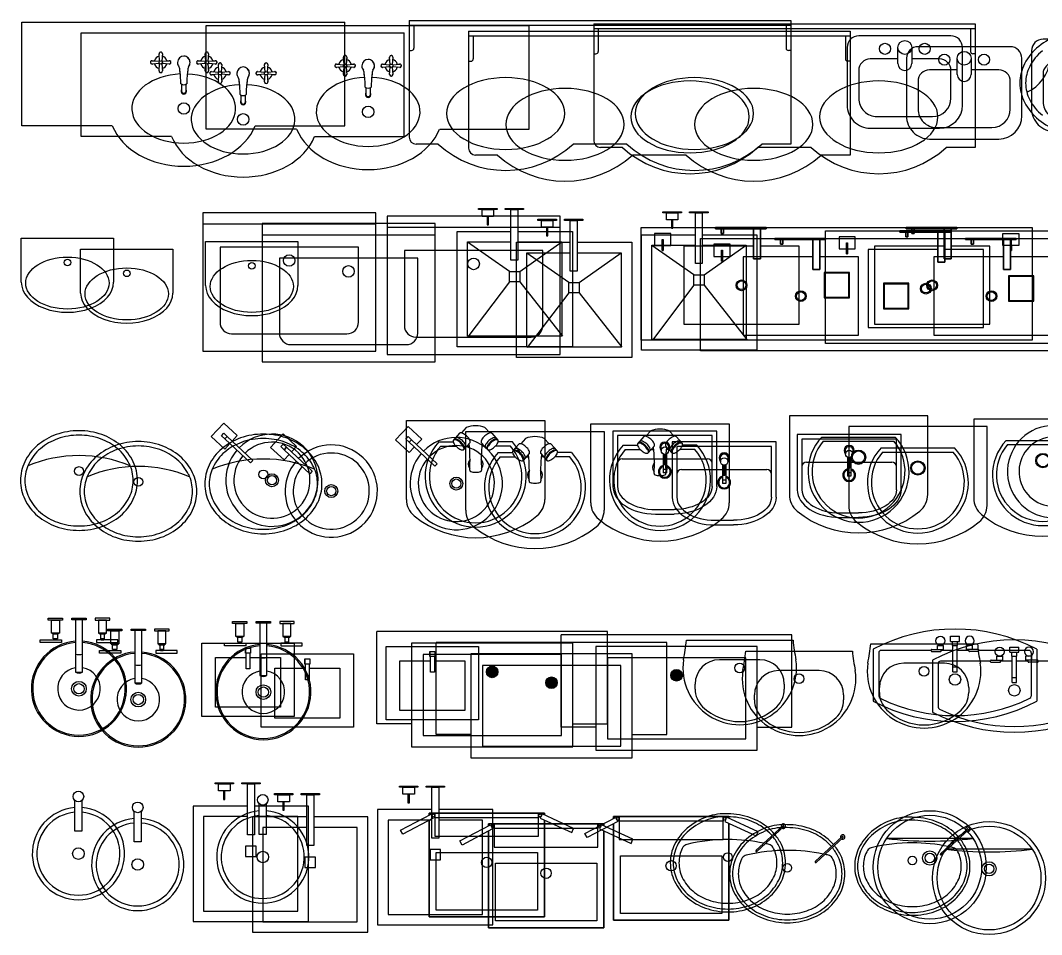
# Model space of a CAD drawing. Header units: inches. Extents: x -610279 to 716273, y -3458896 to 18603.
# Drawn here: x -4275 to 153, y 14641 to 18603 of the extents above; entities that cross this region are included whole.
import ezdxf

# ---------------------------------------------------------------- set-up
doc = ezdxf.new("R2010")
doc.units = ezdxf.units.IN
doc.layers.add('6.Furniture', color=2, linetype='Continuous')
doc.layers.add('freecads.com', color=7, linetype='Continuous')
doc.styles.add('PL-01$0$Standard', font='ARIALN.TTF')

# ---------------------------------------------------------------- blocks, each defined once
blk = doc.blocks.new('bathroom blocks')
h = blk.add_hatch(color=256)
h.dxf.hatch_style = 1
h.paths.add_polyline_path([(-2077.7, 15200.9, -1), (-2127.7, 15200.9, -1)])
for p, q in [((-2452.7, 14975.9), (-2602.7, 14975.9)), ((-1752.7, 14975.9), (-1602.7, 14975.9))]:
    blk.add_line(p, q)
for points in [[(-2602.7, 14975.9), (-2602.7, 15375.9)], [(-1602.7, 14975.9), (-1602.7, 15375.9)]]:
    blk.add_lwpolyline(points)
for points in [[(-1752.7, 15325.9), (-2452.7, 15325.9), (-2452.7, 14875.9), (-1752.7, 14875.9)], [(-1802.7, 15275.9), (-2402.7, 15275.9), (-2402.7, 14925.9), (-1802.7, 14925.9)]]:
    blk.add_lwpolyline(points, close=True)
blk.add_circle((-2102.7, 15200.9), 25)
at = {"layer": 'freecads.com', "lineweight": -3}
for p, q in [((-2462.1, 18024.9), (-2462.1, 17894.9)), ((-2462.1, 18024.9), (-808.3, 18024.9)), ((-808.3, 18024.9), (-808.3, 17894.9)), ((-2462.1, 18004.9), (-808.3, 18004.9)), ((-2442.1, 18004.9), (-2442.1, 17904.9)), ((-828.3, 18004.9), (-828.3, 17904.9)), ((-2462.1, 17894.9), (-2452.1, 17894.9)), ((-2462.1, 17894.9), (-2462.1, 17518.4)), ((-808.3, 17894.9), (-818.3, 17894.9)), ((-808.3, 17894.9), (-808.3, 17488.4)), ((-2336.7, 17488.4), (-2432.1, 17488.4)), ((-1518.5, 17488.4), (-1751.9, 17488.4)), ((-808.3, 17488.4), (-933.8, 17488.4))]:
    blk.add_line(p, q, dxfattribs=at)
at = {"layer": 'freecads.com'}
for p, q in [((-4141.5, 17568), (-4141.5, 18018)), ((-4141.5, 18018), (-2741.5, 18018)), ((-2741.5, 17818), (-2741.5, 18018)), ((-113.7, 17957.8), (-513.7, 17957.8)), ((-563.7, 17907.8), (-563.7, 17657.8)), ((-343.7, 17837.8), (-343.7, 17907.8)), ((-283.7, 17907.8), (-283.7, 17837.8)), ((-63.7, 17657.8), (-63.7, 17907.8)), ((-3577.1, 17850.2), (-3566.4, 17849.3)), ((-3577.1, 17850.2), (-3545.4, 17847.6)), ((-3544.6, 17848.5), (-3547.1, 17880.2)), ((-3546.3, 17869.4), (-3547, 17879)), ((-3532.6, 17880.2), (-3535.2, 17848.5)), ((-3534.4, 17847.6), (-3502.6, 17850.2)), ((-3532.6, 17880.2), (-3533.5, 17869.4)), ((-3513.4, 17849.3), (-3503.8, 17850.1)), ((-3467.1, 17843), (-3467.1, 17843)), ((-3439.9, 17870.2), (-3439.9, 17870.2)), ((-3377.1, 17850.2), (-3366.4, 17849.3)), ((-3377.1, 17850.2), (-3345.4, 17847.6)), ((-3344.6, 17848.5), (-3347.1, 17880.2)), ((-3346.3, 17869.4), (-3347, 17879)), ((-3332.6, 17880.2), (-3335.2, 17848.5)), ((-3334.4, 17847.6), (-3302.6, 17850.2)), ((-3332.6, 17880.2), (-3333.5, 17869.4)), ((-3313.4, 17849.3), (-3303.8, 17850.1)), ((-343.7, 17857.8), (-463.7, 17857.8)), ((-163.7, 17857.8), (-283.7, 17857.8)), ((-3545.4, 17838.3), (-3577.1, 17835.7)), ((-3566.4, 17836.6), (-3576, 17835.8)), ((-3547.1, 17805.7), (-3544.6, 17837.4)), ((-3547.1, 17805.7), (-3546.3, 17816.5)), ((-3535.2, 17837.4), (-3532.6, 17805.7)), ((-3502.6, 17835.7), (-3534.4, 17838.3)), ((-3533.5, 17816.5), (-3532.7, 17806.9)), ((-3502.6, 17835.7), (-3513.4, 17836.6)), ((-3345.4, 17838.3), (-3377.1, 17835.7)), ((-3366.4, 17836.6), (-3376, 17835.8)), ((-3347.1, 17805.7), (-3344.6, 17837.4)), ((-3347.1, 17805.7), (-3346.3, 17816.5)), ((-3335.2, 17837.4), (-3332.6, 17805.7)), ((-3302.6, 17835.7), (-3334.4, 17838.3)), ((-3333.5, 17816.5), (-3332.7, 17806.9)), ((-3302.6, 17835.7), (-3313.4, 17836.6)), ((-2741.5, 17718), (-2741.5, 17818)), ((-513.7, 17807.8), (-513.7, 17687.8)), ((-113.7, 17687.8), (-113.7, 17807.8)), ((-3451.4, 17719.2), (-3451.4, 17719.1)), ((-3451.4, 17719.2), (-3451.4, 17719.1)), ((-3451.4, 17719.1), (-3451.4, 17717.5)), ((-3451.4, 17719.1), (-3451.4, 17717.2)), ((-3450.4, 17748.4), (-3450.4, 17720.1)), ((-3450.4, 17720.1), (-3450.4, 17723.9)), ((-3450.4, 17719.5), (-3450.4, 17720.1)), ((-3450.4, 17720.1), (-3450.4, 17719.5)), ((-3429.4, 17720.1), (-3429.4, 17748.4)), ((-3429.4, 17719.5), (-3429.4, 17720.1)), ((-3428.4, 17719.2), (-3429.3, 17720.1)), ((-3428.4, 17719.1), (-3428.4, 17719.2)), ((-3428.4, 17719.1), (-3428.4, 17719.2)), ((-3428.4, 17717.2), (-3428.4, 17719.1)), ((-2741.5, 17568), (-2741.5, 17718)), ((-433.7, 17607.8), (-193.7, 17607.8)), ((-3749.9, 17568), (-4141.5, 17568)), ((-3129.8, 17568), (-2741.5, 17568)), ((-463.7, 17557.8), (-163.7, 17557.8)), ((-2607.7, 17191.5), (-3357.7, 17191.5)), ((-3357.7, 17191.5), (-3357.7, 16591.5)), ((-2607.7, 16591.5), (-2607.7, 17191.5)), ((-2161.8, 17210.2), (-2081.8, 17210.2)), ((-2161.8, 17205.2), (-2161.8, 17210.2)), ((-2081.8, 17205.2), (-2161.8, 17205.2)), ((-2146.8, 17205.2), (-2096.8, 17205.2)), ((-2146.8, 17175.2), (-2146.8, 17205.2)), ((-2096.8, 17205.2), (-2096.8, 17175.2)), ((-2081.8, 17210.2), (-2081.8, 17205.2)), ((-2046.3, 17210.2), (-1966.3, 17210.2)), ((-2046.3, 17205.2), (-2046.3, 17210.2)), ((-1966.3, 17205.2), (-2046.3, 17205.2)), ((-2021.3, 17205.2), (-1991.3, 17205.2)), ((-2021.3, 16985.2), (-2021.3, 17205.2)), ((-1991.3, 17205.2), (-1991.3, 16985.2)), ((-1966.3, 17210.2), (-1966.3, 17205.2)), ((-2607.7, 17141.5), (-3357.7, 17141.5)), ((-2096.8, 17175.2), (-2146.8, 17175.2)), ((-2118.6, 17175.2), (-2125.1, 17175.2)), ((-2125.1, 17175.2), (-2125.1, 17138.3)), ((-2125.1, 17138.3), (-2118.6, 17138.3)), ((-2118.6, 17138.3), (-2118.6, 17175.2)), ((-2254.9, 16610.2), (-2254.9, 17110.2)), ((-2254.9, 17110.2), (-2021.3, 17110.2)), ((-1991.3, 17110.2), (-1754.9, 17110.2)), ((-1754.9, 17110.2), (-1754.9, 16610.2)), ((-1456.7, 16639.5), (-1456.7, 17126.7)), ((-1456.7, 17126.7), (238, 17126.7)), ((-1328.4, 17101.7, 0), (-1398.4, 17101.7, 0)), ((-1398.4, 17101.7, 0), (-1398.4, 17049.2, 0)), ((-1328.4, 17049.2, 0), (-1328.4, 17101.7, 0)), ((-1134.3, 17121.7), (-1134.3, 17126.7)), ((-1134.3, 17126.7), (-914.3, 17126.7)), ((-914.3, 17126.7), (-1134.3, 17126.7)), ((-1134.3, 17126.7), (-1134.3, 17121.7)), ((-1109.3, 17121.7), (-1134.3, 17121.7)), ((-1134.3, 17121.7), (-914.3, 17121.7)), ((-1109.3, 17101.7), (-1109.3, 17121.7)), ((-1099.3, 17101.7), (-1109.3, 17101.7)), ((-969.3, 17121.7), (-1099.3, 17121.7)), ((-1099.3, 17121.7), (-1099.3, 17101.7)), ((-969.3, 16991.7), (-969.3, 17121.7)), ((-914.3, 17121.7), (-939.3, 17121.7)), ((-939.3, 17121.7), (-939.3, 16991.7)), ((-914.3, 17126.7), (-914.3, 17121.7)), ((-914.3, 17121.7), (-914.3, 17126.7)), ((-307.8, 17121.7), (-307.8, 17126.7)), ((-307.8, 17126.7), (-87.8, 17126.7)), ((-87.8, 17126.7), (-307.8, 17126.7)), ((-307.8, 17126.7), (-307.8, 17121.7)), ((-282.8, 17121.7), (-307.8, 17121.7)), ((-307.8, 17121.7), (-87.8, 17121.7)), ((-282.8, 17101.7), (-282.8, 17121.7)), ((-272.8, 17101.7), (-282.8, 17101.7)), ((-142.8, 17121.7), (-272.8, 17121.7)), ((-272.8, 17121.7), (-272.8, 17101.7)), ((-142.8, 16991.7), (-142.8, 17121.7)), ((-87.8, 17121.7), (-112.8, 17121.7)), ((-112.8, 17121.7), (-112.8, 16991.7)), ((-87.8, 17126.7), (-87.8, 17121.7)), ((-87.8, 17121.7), (-87.8, 17126.7)), ((111.3, 17049.2, 0), (111.3, 17101.7, 0)), ((111.3, 17101.7, 0), (181.3, 17101.7, 0)), ((111.3, 17049.2, 0), (111.3, 17101.7, 0)), ((111.3, 17101.7, 0), (181.3, 17101.7, 0)), ((181.3, 17101.7, 0), (181.3, 17049.2, 0)), ((181.3, 17101.7, 0), (181.3, 17049.2, 0)), ((238, 17126.7), (238, 16639.5)), ((-4144.4, 16890.1), (-4144.4, 17080.5)), ((-4144.4, 17080.5), (-3744.4, 17080.5)), ((-3744.4, 17080.5), (-3744.4, 16890.1)), ((-2209.4, 16655.7), (-2209.4, 17064.8)), ((-2209.4, 17064.8), (-2021.3, 17064.8)), ((-2027.4, 16936.4), (-2209.4, 17063.1)), ((-1991.3, 17064.8), (-1800.3, 17064.8)), ((-1982.4, 16936.4), (-1800.3, 17064.8)), ((-1800.3, 17064.8), (-1800.3, 16655.7)), ((-1398.4, 17049.2, 0), (-1365.5, 17049.2, 0)), ((-1365.5, 17075.4, 0), (-1361.3, 17075.4, 0)), ((-1365.5, 17028.2, 0), (-1365.5, 17075.4, 0)), ((-1361.3, 17075.4, 0), (-1361.3, 17028.2, 0)), ((-1361.3, 17049.2, 0), (-1328.4, 17049.2, 0)), ((-969.3, 17046.7, 0), (-1271.8, 17046.7, 0)), ((-1271.8, 17046.7, 0), (-1271.8, 16707.7, 0)), ((-969.3, 17046.7, 0), (-1271.8, 17046.7, 0)), ((-1271.8, 17046.7, 0), (-1271.8, 16707.7, 0)), ((-771.8, 17046.7, 0), (-939.3, 17046.7, 0)), ((-771.8, 17046.7, 0), (-939.3, 17046.7, 0)), ((-771.8, 16707.7, 0), (-771.8, 17046.7, 0)), ((-771.8, 16707.7, 0), (-771.8, 17046.7, 0)), ((-142.8, 17046.7, 0), (-445.3, 17046.7, 0)), ((-445.3, 17046.7, 0), (-445.3, 16707.7, 0)), ((-142.8, 17046.7, 0), (-445.3, 17046.7, 0)), ((-445.3, 17046.7, 0), (-445.3, 16707.7, 0)), ((54.7, 17046.7, 0), (-112.8, 17046.7, 0)), ((54.7, 17046.7, 0), (-112.8, 17046.7, 0)), ((54.7, 16707.7, 0), (54.7, 17046.7, 0)), ((54.7, 16707.7, 0), (54.7, 17046.7, 0)), ((144.2, 17049.2, 0), (111.3, 17049.2, 0)), ((144.2, 17049.2, 0), (111.3, 17049.2, 0)), ((148.4, 17075.4, 0), (144.2, 17075.4, 0)), ((144.2, 17075.4, 0), (144.2, 17028.2, 0)), ((144.2, 17028.2, 0), (144.2, 17049.2, 0)), ((148.4, 17028.2, 0), (148.4, 17075.4, 0)), ((181.3, 17049.2, 0), (148.4, 17049.2, 0)), ((148.4, 17049.2, 0), (148.4, 17028.2, 0)), ((181.3, 17049.2, 0), (148.4, 17049.2, 0)), ((-2682.7, 17041.5), (-3282.7, 17041.5)), ((-3282.7, 17041.5), (-3282.7, 16716.5)), ((-2682.7, 16716.5), (-2682.7, 17041.5)), ((-1361.3, 17028.2, 0), (-1365.5, 17028.2, 0)), ((148.4, 17028.2, 0), (144.2, 17028.2, 0)), ((144.2, 17028.2, 0), (148.4, 17028.2, 0)), ((-1991.3, 16985.2), (-2021.3, 16985.2)), ((-939.3, 16991.7), (-969.3, 16991.7)), ((-112.8, 16991.7), (-142.8, 16991.7)), ((-2027.4, 16891.4), (-2027.4, 16936.4)), ((-2027.4, 16936.4), (-1982.4, 16936.4)), ((-1982.4, 16936.4), (-1982.4, 16891.4)), ((-2027.4, 16891.4), (-2207.7, 16654)), ((-1982.4, 16891.4), (-2027.4, 16891.4)), ((-1982.4, 16891.4), (-1798.6, 16655.7)), ((-1271.8, 16707.7, 0), (-771.8, 16707.7, 0)), ((-1271.8, 16707.7, 0), (-771.8, 16707.7, 0)), ((-445.3, 16707.7, 0), (54.7, 16707.7, 0)), ((-445.3, 16707.7, 0), (54.7, 16707.7, 0)), ((-3232.7, 16666.5), (-2732.7, 16666.5)), ((-1800.3, 16655.7), (-2209.4, 16655.7)), ((-1754.9, 16610.2), (-2254.9, 16610.2)), ((238, 16639.5), (-1456.7, 16639.5)), ((-3357.7, 16591.5), (-2607.7, 16591.5)), ((-3320.8, 16221.1), (-3266.2, 16279.6)), ((-3266.2, 16279.6), (-3207.8, 16225)), ((-2474.5, 16290.3), (-1874.5, 16290.3)), ((-2474.5, 15948.8), (-2474.5, 16290.3)), ((-1874.5, 16290.3), (-1874.5, 15948.8)), ((-3262.4, 16166.5), (-3320.8, 16221.1)), ((-3276.7, 16224.4), (-3266.5, 16235.4)), ((-3262.1, 16210.8), (-3276.7, 16224.4)), ((-3266.5, 16235.4), (-3251.9, 16221.7)), ((-3251.9, 16221.7), (-3262.1, 16210.8)), ((-3262.1, 16210.8), (-3251.9, 16221.7)), ((-3150.8, 16106.8), (-3262.1, 16210.8)), ((-3251.9, 16221.7), (-3140.6, 16117.7)), ((-3207.8, 16225), (-3230, 16201.2)), ((-1129.3, 16245), (-1579.3, 16245)), ((-1579.3, 16245), (-1579.3, 16005)), ((-1149.3, 16225), (-1559.3, 16225)), ((-1559.3, 16225), (-1559.3, 16005)), ((-1149.3, 16005), (-1149.3, 16225)), ((-1129.3, 16005), (-1129.3, 16245)), ((-3240.2, 16190.3), (-3262.4, 16166.5)), ((-2333.6, 16198.3), (-2272.3, 16198.3)), ((-2325.4, 16179.9), (-2260.5, 16179.9)), ((-2023.5, 16179.9), (-2088.5, 16179.9)), ((-2015.4, 16198.3), (-2076.7, 16198.3)), ((-1371.3, 16175), (-1370.3, 16158.9)), ((-1337.3, 16175), (-1338.3, 16158.9)), ((-3140.6, 16117.7), (-3150.8, 16106.8)), ((-1539.3, 16125), (-1361.8, 16125)), ((-1361.8, 16145.8), (-1361.8, 16064)), ((-1357.8, 16144.3), (-1357.8, 16099)), ((-1350.8, 16144.3), (-1350.8, 16099)), ((-1346.8, 16145.8), (-1346.8, 16064)), ((-1346.8, 16125), (-1169.3, 16125)), ((-1346.8, 16079), (-1361.8, 16079)), ((-1350.8, 16099), (-1357.8, 16099)), ((-1346.8, 16064), (-1361.8, 16064)), ((-1394.3, 15905), (-1314.3, 15905)), ((-1394.3, 15885), (-1314.3, 15885)), ((-4027.4, 15425.4), (-4027.4, 15433.4)), ((-4027.4, 15433.4), (-3965.2, 15433.4)), ((-4027.4, 15425.4), (-4027.4, 15433.4)), ((-4027.4, 15433.4), (-3965.2, 15433.4)), ((-3965.2, 15425.4), (-4027.4, 15425.4)), ((-3965.2, 15425.4), (-4027.4, 15425.4)), ((-4013.9, 15369.1), (-4013.9, 15425.4)), ((-4013.9, 15425.4), (-3978.7, 15425.4)), ((-4013.9, 15369.1), (-4013.9, 15425.4)), ((-4013.9, 15425.4), (-3978.7, 15425.4)), ((-3978.7, 15425.4), (-3978.7, 15369.1)), ((-3978.7, 15425.4), (-3978.7, 15369.1)), ((-3965.2, 15433.4), (-3965.2, 15425.4)), ((-3965.2, 15433.4), (-3965.2, 15425.4)), ((-3924.8, 15427.3), (-3924.8, 15433.4)), ((-3924.8, 15433.4), (-3863.8, 15433.4)), ((-3924.8, 15427.3), (-3924.8, 15433.4)), ((-3924.8, 15433.4), (-3863.8, 15433.4)), ((-3863.8, 15427.3), (-3924.8, 15427.3)), ((-3863.8, 15427.3), (-3924.8, 15427.3)), ((-3908.9, 15427.3), (-3908.9, 15278.5)), ((-3908.9, 15427.3), (-3908.9, 15278.5)), ((-3878.9, 15199.8), (-3878.9, 15427.3)), ((-3878.9, 15199.8), (-3878.9, 15427.3)), ((-3863.8, 15433.4), (-3863.8, 15427.3)), ((-3863.8, 15433.4), (-3863.8, 15427.3)), ((-3761.2, 15433.4), (-3823.4, 15433.4)), ((-3823.4, 15433.4), (-3823.4, 15425.4)), ((-3761.2, 15433.4), (-3823.4, 15433.4)), ((-3823.4, 15433.4), (-3823.4, 15425.4)), ((-3823.4, 15425.4), (-3761.2, 15425.4)), ((-3823.4, 15425.4), (-3761.2, 15425.4)), ((-3774.7, 15425.4), (-3809.9, 15425.4)), ((-3809.9, 15425.4), (-3809.9, 15369.1)), ((-3774.7, 15425.4), (-3809.9, 15425.4)), ((-3809.9, 15425.4), (-3809.9, 15369.1)), ((-3774.7, 15369.1), (-3774.7, 15425.4)), ((-3774.7, 15369.1), (-3774.7, 15425.4)), ((-3761.2, 15425.4), (-3761.2, 15433.4)), ((-3761.2, 15425.4), (-3761.2, 15433.4)), ((-3978.7, 15369.1), (-4013.9, 15369.1)), ((-3978.7, 15369.1), (-4013.9, 15369.1)), ((-4009.6, 15365.7), (-4009.6, 15369.1)), ((-4009.6, 15369.1), (-3983.1, 15369.1)), ((-4009.6, 15365.7), (-4009.6, 15369.1)), ((-4009.6, 15369.1), (-3983.1, 15369.1)), ((-3983.1, 15365.7), (-4009.6, 15365.7)), ((-3983.1, 15365.7), (-4009.6, 15365.7)), ((-4005.5, 15344.4), (-4005.5, 15365.7)), ((-4005.5, 15365.7), (-3987.2, 15365.7)), ((-4005.5, 15344.4), (-4005.5, 15365.7)), ((-4005.5, 15365.7), (-3987.2, 15365.7)), ((-3987.2, 15365.7), (-3987.2, 15344.4)), ((-3987.2, 15365.7), (-3987.2, 15344.4)), ((-3983.1, 15369.1), (-3983.1, 15365.7)), ((-3983.1, 15369.1), (-3983.1, 15365.7)), ((-3809.9, 15369.1), (-3774.7, 15369.1)), ((-3809.9, 15369.1), (-3774.7, 15369.1)), ((-3779.1, 15369.1), (-3805.6, 15369.1)), ((-3805.6, 15369.1), (-3805.6, 15365.7)), ((-3779.1, 15369.1), (-3805.6, 15369.1)), ((-3805.6, 15369.1), (-3805.6, 15365.7)), ((-3805.6, 15365.7), (-3779.1, 15365.7)), ((-3805.6, 15365.7), (-3779.1, 15365.7)), ((-3783.2, 15365.7), (-3801.5, 15365.7)), ((-3801.5, 15365.7), (-3801.5, 15344.4)), ((-3783.2, 15365.7), (-3801.5, 15365.7)), ((-3801.5, 15365.7), (-3801.5, 15344.4)), ((-3783.2, 15344.4), (-3783.2, 15365.7)), ((-3783.2, 15344.4), (-3783.2, 15365.7)), ((-3779.1, 15365.7), (-3779.1, 15369.1)), ((-3779.1, 15365.7), (-3779.1, 15369.1)), ((-4062.6, 15328.5), (-4062.6, 15340.2)), ((-4062.6, 15340.2), (-3970, 15340.2)), ((-4062.6, 15328.5), (-4062.6, 15340.2)), ((-4062.6, 15340.2), (-3970, 15340.2)), ((-3970, 15328.5), (-4062.6, 15328.5)), ((-3970, 15328.5), (-4062.6, 15328.5)), ((-3987.2, 15344.4), (-4005.5, 15344.4)), ((-3987.2, 15344.4), (-4005.5, 15344.4)), ((-4002.2, 15340.2), (-4002.2, 15344.4)), ((-4002.2, 15344.4), (-3990.4, 15344.4)), ((-4002.2, 15340.2), (-4002.2, 15344.4)), ((-4002.2, 15344.4), (-3990.4, 15344.4)), ((-3990.4, 15340.2), (-4002.2, 15340.2)), ((-3990.4, 15340.2), (-4002.2, 15340.2)), ((-3990.4, 15344.4), (-3990.4, 15340.2)), ((-3990.4, 15344.4), (-3990.4, 15340.2)), ((-3970, 15340.2), (-3970, 15328.5)), ((-3970, 15340.2), (-3970, 15328.5)), ((-3908.9, 15337.9), (-3908.9, 15199.8)), ((-3908.9, 15337.9), (-3908.9, 15199.8)), ((-3726, 15340.2), (-3818.6, 15340.2)), ((-3818.6, 15340.2), (-3818.6, 15328.5)), ((-3726, 15340.2), (-3818.6, 15340.2)), ((-3818.6, 15340.2), (-3818.6, 15328.5)), ((-3818.6, 15328.5), (-3726, 15328.5)), ((-3818.6, 15328.5), (-3726, 15328.5)), ((-3801.5, 15344.4), (-3783.2, 15344.4)), ((-3801.5, 15344.4), (-3783.2, 15344.4)), ((-3798.2, 15344.4), (-3798.2, 15340.2)), ((-3786.4, 15344.4), (-3798.2, 15344.4)), ((-3798.2, 15344.4), (-3798.2, 15340.2)), ((-3786.4, 15344.4), (-3798.2, 15344.4)), ((-3798.2, 15340.2), (-3786.4, 15340.2)), ((-3798.2, 15340.2), (-3786.4, 15340.2)), ((-3786.4, 15340.2), (-3786.4, 15344.4)), ((-3786.4, 15340.2), (-3786.4, 15344.4)), ((-3726, 15328.5), (-3726, 15340.2)), ((-3726, 15328.5), (-3726, 15340.2)), ((-3361.3, 15326, 3732.1), (-2961.3, 15326, 3732.1)), ((-3361.3, 15008.2, 3732.1), (-3361.3, 15326, 3732.1)), ((-2961.3, 15326, 3732.1), (-2961.3, 15008.2, 3732.1)), ((-1260.9, 15337.8), (-798.2, 15337.8)), ((-451.5, 15299), (-451.5, 15074)), ((-426.5, 15283.8), (-426.5, 15095.5)), ((-199.1, 15293.8), (-416.5, 15293.8)), ((-105.8, 15293.8), (-156, 15293.8)), ((-36.2, 15293.8), (-86.4, 15293.8)), ((224.3, 15293.8), (6.9, 15293.8)), ((234.3, 15283.8), (234.3, 15095.5)), ((259.3, 15299), (259.3, 15074)), ((-3302.2, 15264, 3732.1), (-3169.8, 15264, 3732.1)), ((-3302.2, 15047.7, 3732.1), (-3302.2, 15264, 3732.1)), ((-3152.9, 15264, 3732.1), (-3020.5, 15264, 3732.1)), ((-3020.5, 15264, 3732.1), (-3020.5, 15047.7, 3732.1)), ((-941.6, 15253.4), (-1117.5, 15253.4)), ((-3908.9, 15199.8), (-3878.9, 15199.8)), ((-3908.9, 15199.8), (-3878.9, 15199.8)), ((-1223, 15126.4), (-1223, 15147.8)), ((-836.1, 15147.8), (-836.1, 15126.4)), ((-3020.5, 15047.7, 3732.1), (-3302.2, 15047.7, 3732.1)), ((-2961.3, 15008.2, 3732.1), (-3361.3, 15008.2, 3732.1)), ((-3304.4, 14720.3), (-3224.4, 14720.3)), ((-3304.4, 14715.3), (-3304.4, 14720.3)), ((-3224.4, 14715.3), (-3304.4, 14715.3)), ((-3289.4, 14715.3), (-3239.4, 14715.3)), ((-3289.4, 14685.3), (-3289.4, 14715.3)), ((-3239.4, 14715.3), (-3239.4, 14685.3)), ((-3224.4, 14720.3), (-3224.4, 14715.3)), ((-3188.9, 14720.3), (-3108.9, 14720.3)), ((-3188.9, 14715.3), (-3188.9, 14720.3)), ((-3108.9, 14715.3), (-3188.9, 14715.3)), ((-3163.9, 14715.3), (-3133.9, 14715.3)), ((-3163.9, 14495.3), (-3163.9, 14715.3)), ((-3133.9, 14715.3), (-3133.9, 14495.3)), ((-3108.9, 14720.3), (-3108.9, 14715.3)), ((-3239.4, 14685.3), (-3289.4, 14685.3)), ((-3261.2, 14685.3), (-3267.7, 14685.3)), ((-3267.7, 14685.3), (-3267.7, 14648.4)), ((-3261.2, 14648.4), (-3261.2, 14685.3)), ((-3911.8, 14510.7), (-3911.8, 14643.2)), ((-3881.8, 14643.2), (-3881.8, 14510.7)), ((-3399.2, 14619), (-3399.2, 14119)), ((-3163.9, 14619), (-3399.2, 14619)), ((-3267.7, 14648.4), (-3261.2, 14648.4)), ((-2899.2, 14619), (-3133.9, 14619)), ((-2899.2, 14119), (-2899.2, 14619)), ((-3353.8, 14573.5), (-3353.8, 14164.4)), ((-3163.9, 14573.5), (-3353.8, 14573.5)), ((-2944.7, 14573.5), (-3133.9, 14573.5)), ((-2944.7, 14164.4), (-2944.7, 14573.5)), ((-2500.1, 14515.1), (-2367.3, 14584.8)), ((-2358, 14567.1), (-2490.8, 14497.3)), ((-2367.3, 14584.8), (-2358, 14567.1)), ((-1901.3, 14588.7), (-2351.3, 14588.7)), ((-2351.3, 14588.7), (-2351.3, 14488.7)), ((-2351.3, 14568.7), (-2351.3, 14588.7)), ((-2351.3, 14588.7), (-1901.3, 14588.7)), ((-1901.3, 14568.7), (-2351.3, 14568.7)), ((-1901.3, 14488.7), (-1901.3, 14588.7)), ((-1901.3, 14588.7), (-1901.3, 14568.7)), ((-1885.7, 14585.3), (-1894.1, 14567.1)), ((-1894.1, 14567.1), (-1757.9, 14504.2)), ((-1749.5, 14522.3), (-1885.7, 14585.3)), ((-1757.9, 14504.2), (-1749.5, 14522.3)), ((-842.5, 14534.4, 0), (-959, 14426.4, 0)), ((-838.5, 14530.1, 0), (-954.9, 14422.1, 0)), ((-3881.8, 14510.7), (-3911.8, 14510.7)), ((-3133.9, 14495.3), (-3163.9, 14495.3)), ((-2490.8, 14497.3), (-2500.1, 14515.1)), ((-2351.3, 14488.7), (-1901.3, 14488.7)), ((-18.6, 14479.3), (-392.8, 14479.3)), ((-3353.8, 14164.4), (-2944.7, 14164.4)), ((-3399.2, 14119), (-2899.2, 14119))]:
    blk.add_line(p, q, dxfattribs=at)
at = {"layer": 'freecads.com', "extrusion": (0, 0, -1)}
for p, q in [((-1328.4, 17101.7, 0), (-1398.4, 17101.7, 0)), ((-1398.4, 17101.7, 0), (-1398.4, 17049.2, 0)), ((-1328.4, 17049.2, 0), (-1328.4, 17101.7, 0)), ((-1109.3, 17101.7), (-1109.3, 17121.7)), ((-1109.3, 17121.7), (-1099.3, 17121.7)), ((-1099.3, 17101.7), (-1109.3, 17101.7)), ((-1099.3, 17121.7), (-1099.3, 17101.7)), ((-282.8, 17101.7), (-282.8, 17121.7)), ((-282.8, 17121.7), (-272.8, 17121.7)), ((-272.8, 17101.7), (-282.8, 17101.7)), ((-272.8, 17121.7), (-272.8, 17101.7)), ((-1398.4, 17049.2, 0), (-1365.5, 17049.2, 0)), ((-1365.5, 17049.2, 0), (-1365.5, 17028.2, 0)), ((-1361.3, 17028.2, 0), (-1361.3, 17049.2, 0)), ((-1361.3, 17049.2, 0), (-1328.4, 17049.2, 0)), ((-1365.5, 17028.2, 0), (-1361.3, 17028.2, 0))]:
    blk.add_line(p, q, dxfattribs=at)
at = {"layer": 'freecads.com', "ltscale": 100}
for p, q in [((-1099.3, 17121.7), (-1109.3, 17121.7)), ((-1109.3, 17121.7), (-1109.3, 17101.7)), ((-1109.3, 17101.7), (-1099.3, 17101.7)), ((-1099.3, 17101.7), (-1099.3, 17121.7)), ((-939.3, 17121.7), (-969.3, 17121.7)), ((-969.3, 17121.7), (-969.3, 16991.7)), ((-939.3, 16991.7), (-939.3, 17121.7)), ((-272.8, 17121.7), (-282.8, 17121.7)), ((-282.8, 17121.7), (-282.8, 17101.7)), ((-282.8, 17101.7), (-272.8, 17101.7)), ((-272.8, 17101.7), (-272.8, 17121.7)), ((-112.8, 17121.7), (-142.8, 17121.7)), ((-142.8, 17121.7), (-142.8, 16991.7)), ((-112.8, 16991.7), (-112.8, 17121.7)), ((-969.3, 16991.7), (-939.3, 16991.7)), ((-142.8, 16991.7), (-112.8, 16991.7))]:
    blk.add_line(p, q, dxfattribs=at)
at = {"layer": 'freecads.com', "ltscale": 150}
for p, q in [((-553.5, 16932.2), (-663.5, 16932.2)), ((-663.5, 16932.2), (-663.5, 16822.2)), ((-556.5, 16929.2), (-660.5, 16929.2)), ((-660.5, 16929.2), (-660.5, 16825.2)), ((-556.5, 16825.2), (-556.5, 16929.2)), ((-553.5, 16822.2), (-553.5, 16932.2)), ((-660.5, 16825.2), (-556.5, 16825.2)), ((-663.5, 16822.2), (-553.5, 16822.2))]:
    blk.add_line(p, q, dxfattribs=at)
at = {"layer": 'freecads.com', "extrusion": (-0.001992, -0.006482, 0.999977)}
for p, q in [((-214.4, 16310.9, 0.8), (-814.4, 16310.9, -0.4)), ((-814.4, 16310.9, -0.4), (-814.4, 15969.5, -2.6)), ((-214.4, 16310.9, 0.8), (-814.4, 16310.9, -0.4)), ((-814.4, 16310.9, -0.4), (-814.4, 15969.5, -2.6)), ((-214.4, 15969.5, -1.4), (-214.4, 16310.9, 0.8)), ((-214.4, 15969.5, -1.4), (-214.4, 16310.9, 0.8)), ((-673.5, 16219, -0.7), (-355.3, 16219, 0)), ((-673.5, 16219, -0.7), (-355.3, 16219, 0)), ((-667.8, 16200.6, -0.8), (-361, 16200.6, -0.2)), ((-667.8, 16200.6, -0.8), (-361, 16200.6, -0.2))]:
    blk.add_line(p, q, dxfattribs=at)
at = {"layer": 'freecads.com', "ltscale": 2}
for p, q in [((-2214.9, 16259.9), (-2235.8, 16236.9)), ((-2134.1, 16259.9), (-2113.2, 16236.9)), ((-2244.4, 16235.3), (-2271.2, 16205.6)), ((-2104.6, 16235.3), (-2077.7, 16205.6)), ((-2199.2, 16194.4), (-2226.1, 16164.7)), ((-2149.8, 16194.4), (-2122.9, 16164.7))]:
    blk.add_line(p, q, dxfattribs=at)
at = {"layer": 'freecads.com', "ltscale": 10}
for p, q in [((-115.9, 15333.4), (-115.9, 15355.3)), ((-115.9, 15355.3), (-76.3, 15355.3)), ((-115.9, 15333.4), (-115.9, 15355.3)), ((-115.9, 15355.3), (-76.3, 15355.3)), ((-115.9, 15333.4), (-76.3, 15333.4)), ((-115.9, 15333.4), (-76.3, 15333.4)), ((-107.1, 15315.8), (-107.1, 15333.4)), ((-107.1, 15315.8), (-107.1, 15333.4)), ((-85.1, 15315.8), (-85.1, 15333.4)), ((-85.1, 15315.8), (-85.1, 15333.4)), ((-76.3, 15333.4), (-76.3, 15355.3)), ((-76.3, 15333.4), (-76.3, 15355.3)), ((-3172.6, 15304.4, 3732.1), (-3150.1, 15304.4, 3732.1)), ((-3172.6, 15281.8, 3732.1), (-3172.6, 15304.4, 3732.1)), ((-3172.6, 15301.8, 3732.1), (-3172.6, 15283.7, 3732.1)), ((-3150.1, 15281.8, 3732.1), (-3172.6, 15281.8, 3732.1)), ((-3169.8, 15213.6, 3732.1), (-3169.8, 15281.8, 3732.1)), ((-3152.9, 15281.8, 3732.1), (-3152.9, 15213.6, 3732.1)), ((-3150.1, 15304.4, 3732.1), (-3150.1, 15281.8, 3732.1)), ((-199.1, 15292.1), (-199.1, 15295.6)), ((-196.4, 15298.2), (-146.3, 15298.2)), ((-196.4, 15289.4), (-158.6, 15289.5)), ((-172.6, 15315.8), (-146.3, 15315.8)), ((-172.6, 15298.2), (-172.6, 15315.8)), ((-156, 15292.1), (-156, 15298.2)), ((-146.3, 15298.2), (-146.3, 15315.8)), ((-107.1, 15315.8), (-85.1, 15315.8)), ((-107.1, 15315.8), (-85.1, 15315.8)), ((-105.7, 15201.6), (-105.8, 15315.8)), ((-86.4, 15201.6), (-86.4, 15315.8)), ((-19.6, 15315.8), (-45.9, 15315.8)), ((-45.9, 15298.2), (-45.9, 15315.8)), ((4.2, 15298.2), (-45.9, 15298.2)), ((-36.2, 15292.1), (-36.2, 15298.2)), ((4.2, 15289.4), (-33.6, 15289.5)), ((-19.6, 15298.2), (-19.6, 15315.8)), ((6.9, 15292.1), (6.9, 15295.6)), ((-3152.9, 15213.6, 3732.1), (-3169.8, 15213.6, 3732.1)), ((-105.7, 15223.6), (-86.4, 15223.6)), ((-105.7, 15201.6), (-86.4, 15201.6))]:
    blk.add_line(p, q, dxfattribs=at)
at = {"layer": 'freecads.com'}
for points in [[(-2212.3, 16179.9), (-2202, 16179.9)], [(-2136.6, 16179.9), (-2147, 16179.9)], [(-1602.7, 15375.9), (-2602.7, 15375.9)], [(-1876.3, 14580.9), (-1876.3, 14588.7), (-2376.3, 14588.7), (-2376.3, 14580)], [(-2376.3, 14580), (-2376.3, 14588.7), (-1876.3, 14588.7), (-1876.3, 14580.9)], [(-2376.3, 14557.4), (-2376.3, 14138.7), (-1876.3, 14138.7), (-1876.3, 14558.9)], [(-1876.3, 14558.9), (-1876.3, 14138.7), (-2376.3, 14138.7), (-2376.3, 14557.4)]]:
    blk.add_lwpolyline(points, dxfattribs=at)
for points in [[(-3171.7, 14400.2), (-3126.7, 14400.2), (-3126.7, 14445.2), (-3171.7, 14445.2)], [(-1906.3, 14418.7), (-1906.3, 14168.7), (-2346.3, 14168.7), (-2346.3, 14418.7)]]:
    blk.add_lwpolyline(points, close=True, dxfattribs=at)
for centre, radius in [((-313.7, 17907.8), 30), ((-399.9, 17901.8), 24), ((-227.5, 17901.8), 24), ((-3539.9, 17843), 7.24), ((-3339.9, 17843), 7.24), ((-3439.9, 17643), 25), ((-2982.7, 16984), 25), ((-3944.4, 16975.6), 14.2), ((-1021.8, 16876.7, 0), 18.8), ((-195.3, 16876.7, 0), 18.8), ((-1354.3, 16160), 16), ((-514.4, 16131.6, -0.5), 31.1), ((-514.4, 16131.6, -0.5), 27.2), ((-3894.2, 16071.6), 19), ((-3057.7, 16031.7), 28), ((-3057.7, 16031.7), 20), ((-1029.5, 15218.2), 21.1), ((-96.1, 15167.9), 25), ((-3894.3, 15127.9), 31.8), ((-3894.3, 15127.9), 31.8), ((-3894.3, 15127.9), 22.2), ((-3894.3, 15127.9), 22.2), ((-3896.8, 14660.7), 23), ((-2357.3, 14578.7), 5.99), ((-1895.3, 14578.7), 5.99), ((-205.7, 14354.3), 245), ((-205.7, 14354.3), 225), ((-3896.8, 14413.2), 25), ((-2126.3, 14375), 22.5), ((-1080.5, 14398.4, 0), 18.7), ((-205.7, 14394.3), 31), ((-205.7, 14394.3), 20.5)]:
    blk.add_circle(centre, radius, dxfattribs=at)
at = {"layer": 'freecads.com', "ltscale": 20}
for centre in [(-1021.8, 16876.7, 0), (-195.3, 16876.7, 0)]:
    blk.add_circle(centre, 23.4, dxfattribs=at)
at = {"layer": 'freecads.com'}
for centre, radius, start, end in [((-513.7, 17907.8), 50, 90.0002, 180.0002), ((-113.7, 17907.8), 50, 0.0002, 90.0002), ((445.2, 17691), 284.2, 108.4102, 128.7846), ((-3539.9, 17880.2), 7.24, 0, 189.2113), ((-3539.9, 17880.2), 7.24, 0, 180), ((-3339.9, 17880.2), 7.24, 0, 189.2113), ((-3339.9, 17880.2), 7.24, 0, 180), ((414.6, 17729.1), 235.3, 128.7846, 152.7306), ((414.6, 17729.1), 210.3, 128.7846, 152.7306), ((-3577.1, 17843), 7.24, 90, 279.2113), ((-3577.1, 17843), 7.24, 90, 270), ((-3539.9, 17843), 27.2, 103.5325, 166.4675), ((-3539.9, 17843), 27.2, 103.5325, 166.4675), ((-3539.9, 17843), 27.2, 13.5325, 76.4675), ((-3539.9, 17843), 27.2, 13.5325, 76.4675), ((-3502.6, 17843), 7.24, 270, 99.2113), ((-3502.6, 17843), 7.24, 270, 90), ((-3439.8, 17842.9), 27.3, 90.0837, 179.992), ((-3439.8, 17842.9), 27.3, 89.9767, 179.9556), ((-3434.1, 17843.1), 33, 180.2066, 216.4101), ((-3434.1, 17843.1), 33, 181.0084, 216.4101), ((-3439.9, 17843), 27.3, 357.6155, 90), ((-3439.9, 17843), 27.3, 359.8983, 89.8931), ((-3377.1, 17843), 7.24, 90, 279.2113), ((-3377.1, 17843), 7.24, 90, 270), ((-3339.9, 17843), 27.2, 103.5325, 166.4675), ((-3339.9, 17843), 27.2, 103.5325, 166.4675), ((-3339.9, 17843), 27.2, 13.5325, 76.4675), ((-3339.9, 17843), 27.2, 13.5325, 76.4675), ((-3302.6, 17843), 7.24, 270, 99.2113), ((-3302.6, 17843), 7.24, 270, 90), ((-463.7, 17807.8), 50, 90.0002, 180.0002), ((-163.7, 17807.8), 50, 0.0002, 90.0002), ((149.3, 17866.5), 166.3, 293.3424, 355.8488), ((-3539.9, 17843), 27.2, 193.5325, 256.4675), ((-3539.9, 17843), 27.2, 193.5325, 256.4675), ((-3539.9, 17805.7), 7.24, 180, 9.2113), ((-3539.9, 17805.7), 7.24, 180, 0), ((-3539.9, 17843), 27.2, 283.5325, 346.4675), ((-3539.9, 17843), 27.2, 283.5325, 346.4675), ((-3464.7, 17820.5), 5, 26.0266, 36.4101), ((-3464.7, 17820.5), 5, 26.0266, 36.4101), ((-3485.8, 17810.2), 28.5, 9.5807, 26.0266), ((-3485.8, 17810.2), 28.5, 9.5807, 26.0266), ((-3462.6, 17814.1), 5, 7.8523, 9.5807), ((-3462.6, 17814.1), 5, 7.8523, 9.5807), ((-4016.4, 17737.7), 564.1, 5.5864, 7.8523), ((-4016.4, 17737.7), 564.1, 1.2872, 7.8523), ((-2872.8, 17737.8), 554.5, 171.9772, 178.6994), ((-2872.8, 17737.8), 554.5, 171.9772, 174.3266), ((-3393.6, 17810.2), 28.7, 153.9029, 170.0741), ((-3393.6, 17810.2), 28.7, 153.9029, 170.4643), ((-3414.9, 17820.7), 5, 143.866, 153.9029), ((-3414.9, 17820.7), 5, 143.866, 153.9029), ((-3445.5, 17843), 32.9, 323.866, 358.9351), ((-3445.5, 17843), 32.9, 323.866, 357.8789), ((-3339.9, 17843), 27.2, 193.5325, 256.4675), ((-3339.9, 17843), 27.2, 193.5325, 256.4675), ((-3339.9, 17805.7), 7.24, 180, 9.2113), ((-3339.9, 17805.7), 7.24, 180, 0), ((-3339.9, 17843), 27.2, 283.5325, 346.4675), ((-3339.9, 17843), 27.2, 283.5325, 346.4675), ((-313.7, 17837.8), 30, 180.0002, 0.0002), ((367.4, 17753.4), 182.2, 152.7306, 180.0002), ((367.4, 17753.4), 157.2, 152.7306, 180.0002), ((-3451, 17750.6), 1.5, 183.9152, 238.1783), ((-3439.9, 17767.2), 21.5, 236.2292, 303.7566), ((-3439.9, 17717.1), 11.5, 179.5523, 0.439), ((-3428.7, 17750.6), 1.5, 301.8061, 356.032), ((367.4, 17753.4), 182.2, 180.0002, 207.2698), ((367.4, 17753.4), 157.2, 180.0002, 207.2698), ((-433.7, 17687.8), 80, 180.0002, 270.0002), ((-193.7, 17687.8), 80, 270.0002, 0.0002), ((414.6, 17777.7), 235.3, 207.2698, 231.2158), ((414.6, 17777.7), 210.3, 207.2698, 231.2158), ((-463.7, 17657.8), 100, 180.0002, 270.0002), ((-163.7, 17657.8), 100, 270.0002, 0.0002), ((445.2, 17815.9), 284.2, 231.2158, 251.5902), ((-3232.7, 16716.5), 50, 180, 270), ((-2732.7, 16716.5), 50, 270, 0), ((331.4, 16069.1), 200, 95.7392, 84.2609), ((-3908.3, 15988.4), 255.5, 109.3962, 130.3645), ((-3908.3, 15988.4), 236.4, 109.3962, 130.3645), ((-3894.2, 15948.2), 298.1, 90, 109.3962), ((-3894.2, 15948.2), 279, 90, 109.3962), ((-3894.2, 15948.2), 298.1, 70.6038, 90), ((-3894.2, 15948.2), 279, 70.6038, 90), ((-3880, 15988.4), 236.4, 49.6355, 70.6038), ((-3880, 15988.4), 255.5, 49.6355, 70.6038), ((-3057.7, 16031.7), 200, 139.4427, 135.1444), ((-2267.4, 16202.2), 5.18, 138.5051, 168.2235), ((-2267.4, 16202.1), 5.18, 107.4523, 137.1707), ((-2265.4, 16189.9), 17.5, 70.2088, 101.7861), ((-2264.8, 16205), 5.18, 107.4523, 137.1707), ((-2262.8, 16192.8), 17.5, 70.2088, 101.7861), ((-2258.8, 16211.6), 5.18, 107.4523, 137.1707), ((-2256.8, 16199.4), 17.5, 70.2088, 101.7861), ((-2288, 16141.9), 70.5, 47.7091, 66.1061), ((-2285.4, 16144.8), 70.5, 47.7091, 66.1061), ((-2279.4, 16151.4), 70.5, 47.7091, 66.1061), ((-2240.6, 16231.8), 5.18, 107.4523, 137.1707), ((-2238.5, 16219.5), 17.5, 70.2088, 101.7861), ((-2261.2, 16171.6), 70.5, 47.7091, 66.1061), ((-2260.9, 16171.4), 70.5, 29.5697, 47.9668), ((-2215.4, 16198.6), 17.5, 353.8898, 25.467), ((-2133.5, 16198.6), 17.5, 154.533, 186.1102), ((-2088, 16171.4), 70.5, 132.0332, 150.4303), ((-2087.8, 16171.6), 70.5, 113.8939, 132.2909), ((-2069.5, 16151.4), 70.5, 113.8939, 132.2909), ((-2110.4, 16219.5), 17.5, 78.2139, 109.7912), ((-2063.6, 16144.8), 70.5, 113.8939, 132.2909), ((-2060.9, 16141.9), 70.5, 113.8939, 132.2909), ((-2108.4, 16231.8), 5.18, 42.8293, 72.5477), ((-2092.2, 16199.4), 17.5, 78.2139, 109.7912), ((-2086.2, 16192.8), 17.5, 78.2139, 109.7912), ((-2083.5, 16189.9), 17.5, 78.2139, 109.7912), ((-2090.1, 16211.6), 5.18, 42.8293, 72.5477), ((-2084.2, 16205), 5.18, 42.8293, 72.5477), ((-2081.5, 16202.1), 5.18, 42.8293, 72.5477), ((-2081.6, 16202.2), 5.18, 11.7765, 41.4949), ((-514.4, 16068.5, -0.7), 219, 136.5759, 43.4241), ((331.4, 16069.1), 150, 97.6625, 82.338), ((-3930.1, 16014), 221.9, 130.3645, 154.0196), ((-3930.1, 16014), 202.8, 130.3645, 154.0196), ((-3858.3, 16014), 202.8, 25.9804, 49.6355), ((-3858.3, 16014), 221.9, 25.9804, 49.6355), ((-3057.7, 16031.7), 165, 139.9725, 134.7619), ((-2174.5, 16047.8), 219.1, 136.5751, 43.4249), ((-2174.5, 16047.8), 200.6, 138.8043, 41.1957), ((-2255, 16201.4), 17.5, 173.8898, 205.467), ((-2209.5, 16228.6), 70.5, 209.5697, 227.9668), ((-2209.3, 16228.4), 70.5, 227.7091, 246.1061), ((-2287.8, 16141.7), 70.5, 29.5697, 47.9668), ((-2285.1, 16144.6), 70.5, 29.5697, 47.9668), ((-2231.9, 16180.5), 17.5, 250.2088, 281.7861), ((-2279.2, 16151.2), 70.5, 29.5697, 47.9668), ((-2229.9, 16168.2), 5.18, 287.4523, 317.1707), ((-2242.3, 16168.9), 17.5, 353.8898, 25.467), ((-2229.9, 16168.1), 5.18, 318.5051, 348.2235), ((-2239.7, 16171.9), 17.5, 353.8898, 25.467), ((-2227.3, 16171.1), 5.18, 318.5051, 348.2235), ((-2233.7, 16178.5), 17.5, 353.8898, 25.467), ((-2221.3, 16177.7), 5.18, 318.5051, 348.2235), ((-2203.1, 16197.8), 5.18, 318.5051, 348.2235), ((-2145.9, 16197.8), 5.18, 191.7765, 221.4949), ((-2115.3, 16178.5), 17.5, 154.533, 186.1102), ((-2127.6, 16177.7), 5.18, 191.7765, 221.4949), ((-2069.8, 16151.2), 70.5, 132.0332, 150.4303), ((-2109.3, 16171.9), 17.5, 154.533, 186.1102), ((-2121.7, 16171.1), 5.18, 191.7765, 221.4949), ((-2063.8, 16144.6), 70.5, 132.0332, 150.4303), ((-2106.6, 16168.9), 17.5, 154.533, 186.1102), ((-2119, 16168.1), 5.18, 191.7765, 221.4949), ((-2119.1, 16168.2), 5.18, 222.8293, 252.5477), ((-2061.1, 16141.7), 70.5, 132.0332, 150.4303), ((-2117.1, 16180.5), 17.5, 258.2139, 289.7912), ((-2139.7, 16228.4), 70.5, 293.8939, 312.2909), ((-2139.4, 16228.6), 70.5, 312.0332, 330.4303), ((-2094, 16201.4), 17.5, 334.533, 6.1102), ((-1354.3, 16175), 22, 316.6571, 223.3429), ((-1354.3, 16175), 17, 352.6244, 187.3756), ((-514.4, 16069.6, -0.8), 201.7, 139.5066, 40.4934), ((-3894.2, 15560.3), 578, 67.3827, 112.6173), ((-2174.5, 16102), 32.1, 139.3877, 217.5893), ((-2174.5, 16102), 32.1, 322.4107, 40.6123), ((-1539.3, 16105), 20, 90, 180), ((-1169.3, 16105), 20, 0, 90), ((-3963.7, 16030.4), 184.5, 154.0196, 180), ((-3963.7, 16030.4), 165.4, 154.0196, 180), ((-3824.6, 16030.4), 165.4, 0, 25.9804), ((-3824.6, 16030.4), 184.5, 0, 25.9804), ((-1354.3, 16069), 28, 105.5368, 74.4632), ((-1354.3, 16069), 24, 108.21, 71.79), ((-3963.7, 16030.4), 184.5, 180, 205.9804), ((-3963.7, 16030.4), 165.4, 180, 205.9804), ((-3824.6, 16030.4), 165.4, 334.0196, 0), ((-3824.6, 16030.4), 184.5, 334.0196, 0), ((-3930.1, 16046.7), 221.9, 205.9804, 229.6355), ((-3930.1, 16046.7), 202.8, 205.9804, 229.6355), ((-3858.3, 16046.7), 202.8, 310.3645, 334.0196), ((-3858.3, 16046.7), 221.9, 310.3645, 334.0196), ((-2382.2, 15948.8), 92.3, 180, 230.9215), ((-1966.8, 15948.8), 92.3, 309.0785, 0), ((-722.1, 15969.5, -2.6), 92.3, 180.001, 230.9225), ((-306.7, 15969.5, -2.6), 92.3, 309.0775, 359.999), ((-514.4, 16225.2, -3), 421.8, 230.9222, 309.0778), ((-3908.3, 16072.3), 255.5, 229.6355, 250.6038), ((-3908.3, 16072.3), 236.4, 229.6355, 250.6038), ((-3880, 16072.3), 236.4, 289.3962, 310.3645), ((-3880, 16072.3), 255.5, 289.3962, 310.3645), ((-2174.5, 16204.5), 421.8, 230.9215, 309.0785), ((-3894.2, 16112.5), 298.1, 250.6038, 270), ((-3894.2, 16112.5), 279, 250.6038, 270), ((-3894.2, 16112.5), 279, 270, 289.3962), ((-3894.2, 16112.5), 298.1, 270, 289.3962), ((-96.1, 14621.8), 764.8, 62.311, 117.689), ((-3894.3, 15127.9), 206.4, 94.0599, 85.7237), ((-3894.3, 15127.9), 206.4, 94.0599, 85.7237), ((-3894.3, 15127.9), 200.7, 94.1755, 85.6019), ((-1961.5, 15400.1), 703.4, 347.9596, 354.9168), ((-97.6, 15400.1), 703.4, 185.0832, 192.0404), ((-3893.9, 15332.9), 56.5, 254.5975, 285.4025), ((-3893.9, 15332.9), 56.5, 254.5975, 285.4025), ((-416.5, 15283.8), 10, 90, 180), ((-196.5, 15295.7), 2.54, 87.8706, 182.1386), ((-196.5, 15292), 2.54, 177.8614, 272.1294), ((-158.5, 15292), 2.54, 267.8706, 2.1386), ((-33.7, 15292), 2.54, 177.8614, 272.1294), ((4.3, 15295.7), 2.54, 357.8614, 92.1294), ((4.3, 15292), 2.54, 267.8706, 2.1386), ((224.3, 15283.8), 10, 0, 90), ((-1029.5, 15218.2), 246.2, 171.7868, 8.2132), ((-1117.5, 15147.8), 105.5, 90, 180), ((-941.6, 15147.8), 105.5, 0, 90), ((-3894.3, 15127.9), 92.4, 99.0981, 80.4133), ((-3894.3, 15127.9), 92.4, 99.0981, 80.4133), ((-3893.9, 15225.2), 29.5, 239.4303, 300.5697), ((-3893.9, 15225.2), 29.5, 239.4303, 300.5697), ((-1117.5, 15126.4), 105.5, 180, 226.2352), ((-941.6, 15126.4), 105.5, 313.7648, 0), ((-96.1, 15751), 764.6, 242.3013, 297.6987), ((-416.5, 15095.5), 10, 180, 243.9504), ((-96.1, 15751), 739.6, 243.9504, 296.0496), ((224.3, 15095.5), 10, 296.0496, 0), ((-1029.5, 15218.2), 232.6, 226.2352, 313.7648), ((-3896.8, 14413.2), 200, 94.3013, 85.6988), ((-3896.8, 14413.2), 180, 94.7802, 85.2198), ((-1078.8, 14313.2, 0), 275.5, 109.3962, 130.3645), ((-1095.6, 14360.8, 0), 225.1, 86.1662, 109.3962), ((-1095.6, 14360.8, 0), 212.6, 86.0538, 109.3962), ((-1080.5, 14292, 0), 280.8, 70.6038, 90.0856), ((-1080.5, 14292, 0), 293.3, 70.6038, 90), ((-1066.6, 14331.6, 0), 251.4, 49.6355, 70.6038), ((-1115.9, 14356.8, 0), 218.3, 130.3645, 154.0196), ((-1078.8, 14313.2, 0), 263, 109.3962, 130.3645), ((-1066.6, 14331.6, 0), 238.9, 49.6355, 70.6038), ((-1045.2, 14356.8, 0), 218.3, 40.8533, 49.6355), ((-840.5, 14532.2, 0), 9.93, 240.138, 205.5379), ((-840.5, 14532.2, 0), 2.95, 312.8379, 132.8379), ((-1115.9, 14356.8, 0), 205.8, 130.3645, 154.0196), ((-1045.2, 14356.8, 0), 205.8, 40.7327, 49.6355), ((-1045.2, 14356.8, 0), 205.8, 25.9804, 39.0865), ((-1045.2, 14356.8, 0), 218.3, 25.9804, 39.3016), ((-205.7, 15957.7), 1490.2, 262.7879, 277.2121), ((-1149, 14372.9, 0), 181.5, 154.0196, 180), ((-1149, 14372.9, 0), 169, 154.0196, 180), ((-1149, 14372.9, 0), 144, 154.0196, 180), ((-1115.9, 14356.8, 0), 180.8, 151.9867, 154.0196), ((-1250, 14422.8, 0), 31.7, 105.5397, 143.3957), ((-1081.2, 13713.1, 0), 761.2, 89.8909, 103.4748), ((-1079.9, 13713.1, 0), 761.2, 78.2264, 90.1091), ((-1079.9, 13713.1, 0), 761.2, 76.5252, 77.683), ((-911, 14422.8, 0), 31.7, 36.6043, 74.4603), ((-1045.2, 14356.8, 0), 180.8, 25.9804, 28.0133), ((-1012.1, 14372.9, 0), 144, 0, 25.9804), ((-1012.1, 14372.9, 0), 169, 0, 25.9804), ((-1012.1, 14372.9, 0), 181.5, 0, 25.9804), ((-956.9, 14424.3, 0), 2.95, 132.8379, 312.8379), ((-1149, 14372.9, 0), 181.5, 180, 205.9804), ((-1149, 14372.9, 0), 169, 180, 205.9804), ((-1149, 14372.9, 0), 144, 180, 205.9804), ((-1012.1, 14372.9, 0), 144, 334.0196, 0), ((-1012.1, 14372.9, 0), 169, 334.0196, 0), ((-1012.1, 14372.9, 0), 181.5, 334.0196, 0), ((-1115.9, 14389, 0), 180.8, 205.9804, 229.6355), ((-1045.2, 14389, 0), 180.8, 310.3645, 334.0196), ((-1115.9, 14389, 0), 218.3, 205.9804, 229.6355), ((-1115.9, 14389, 0), 205.8, 205.9804, 229.6355), ((-1045.2, 14389, 0), 205.8, 310.3645, 334.0196), ((-1045.2, 14389, 0), 218.3, 310.3645, 334.0196), ((-1094.5, 14414.2, 0), 251.4, 229.6355, 250.6038), ((-1094.5, 14414.2, 0), 238.9, 229.6355, 250.6038), ((-1094.5, 14414.2, 0), 213.9, 229.6355, 250.6038), ((-1080.5, 14453.8, 0), 255.8, 250.6038, 270), ((-1080.5, 14453.8, 0), 255.8, 270, 289.3962), ((-1066.6, 14414.2, 0), 213.9, 289.3962, 310.3645), ((-1066.6, 14414.2, 0), 238.9, 289.3962, 310.3645), ((-1066.6, 14414.2, 0), 251.4, 289.3962, 310.3645), ((-1080.5, 14453.8, 0), 293.3, 250.6038, 270), ((-1080.5, 14453.8, 0), 280.8, 250.6038, 270), ((-1080.5, 14453.8, 0), 280.8, 270, 289.3962), ((-1080.5, 14453.8, 0), 293.3, 270, 289.3962)]:
    blk.add_arc(centre, radius, start, end, dxfattribs=at)
at = {"layer": 'freecads.com', "lineweight": -3}
for centre, radius, start, end in [((-2452.1, 17904.9), 10, 270, 0), ((-818.3, 17904.9), 10, 180, 270), ((-2432.1, 17518.4), 30, 180, 270), ((-2044.3, 17808.2), 433.3, 227.5597, 312.4401), ((-1226.1, 17808.2), 433.3, 227.5597, 312.4401)]:
    blk.add_arc(centre, radius, start, end, dxfattribs=at)
at = {"layer": 'freecads.com', "ltscale": 2}
for centre, radius, start, end in [((-2174.5, 16156.5), 111.1, 68.6828, 111.3172), ((-2795.9, 16118.4), 597.1, 355.9216, 6.8902), ((-1553.1, 16118.4), 597.1, 173.1098, 184.0784), ((-2194, 16075.4), 6.35, 174.7583, 251.4777), ((-2154.9, 16075.4), 6.35, 288.5223, 5.2417)]:
    blk.add_arc(centre, radius, start, end, dxfattribs=at)
at = {"layer": 'freecads.com'}
for centre, major_axis, ratio, start_param, end_param in [((-3439.9, 17643), (-225, 0), 0.666667, -1.503264, 4.644474), ((-3439.9, 17719.2), (-11.5, 0), 0.984808, 0, 3.561704), ((-3439.9, 17719.2), (-11.5, 0), 0.984808, 5.863074, 6.283185), ((-3439.9, 17719.1), (-11.5, 0), 0.984808, 0, 3.141593), ((-3439.9, 17719.1), (11.5, 0), 0.984808, 3.141593, 6.283185), ((-3439.9, 17719.5), (-10.5, 0), 0.984808, 0, 3.141593), ((-3439.9, 17719.5), (-10.5, 0), 0.984808, 0, 3.141593), ((-3439.9, 17643), (-325, 0), 0.769234, 0.304691, 2.836901), ((-3944.4, 16890.1), (-200, 0), 0.651269, 0, 3.141593), ((-2125.5, 16213), (22.6, 20.5), 0.386995, 6.28317, 6.283201), ((-2107.2, 16192.8), (22.6, 20.5), 0.386995, 6.28317, 6.283201), ((-1394.3, 16005), (-185, 0), 0.648649, 0, 1.570796), ((-1394.3, 16005), (165, 0), 0.606061, 3.141593, 4.712389)]:
    blk.add_ellipse(centre, major_axis=major_axis, ratio=ratio, start_param=start_param, end_param=end_param, dxfattribs=at)
at = {"layer": 'freecads.com', "lineweight": -3, "extrusion": (0, 0, -1)}
for centre in [(-2044.3, 17621.2), (-1226.1, 17621.2)]:
    blk.add_ellipse(centre, major_axis=(-256.6, 0), ratio=0.606991, dxfattribs=at)
at = {"layer": 'freecads.com'}
blk.add_ellipse((-3944.4, 16886.4), major_axis=(180.6, 0), ratio=0.623649, dxfattribs=at)
at = {"layer": 'freecads.com', "extrusion": (0, 0, -1)}
for centre, major_axis, ratio, start_param, end_param in [((-2241.7, 16192.8), (-22.6, 20.5), 0.386995, 6.28317, 6.283201), ((-2223.5, 16213), (-22.6, 20.5), 0.386995, 6.28317, 6.283201), ((-1314.3, 16005), (-165, 0), 0.606061, 3.141593, 4.712389), ((-1314.3, 16005), (185, 0), 0.648649, 0, 1.570796)]:
    blk.add_ellipse(centre, major_axis=major_axis, ratio=ratio, start_param=start_param, end_param=end_param, dxfattribs=at)
at = {"layer": 'freecads.com', "ltscale": 2}
blk.add_ellipse((-2174.5, 16075), major_axis=(28.8, 0), ratio=0.297333, start_param=3.867451, end_param=5.557327, dxfattribs=at)
at = {"layer": 'freecads.com', "ltscale": 10}
blk.add_ellipse((-159.5, 15335.5), major_axis=(-14, 14), ratio=1, start_param=1.570876470536553, end_param=7.854061777716138, dxfattribs=at)
at = {"layer": 'freecads.com', "ltscale": 10, "extrusion": (6.99549e-28, 1.2368e-25, -1)}
blk.add_ellipse((-32.7, 15335.5), major_axis=(14, 14), ratio=1, start_param=1.570876470536553, end_param=7.854061777716138, dxfattribs=at)
at = {"layer": 'freecads.com', "style": 'PL-01$0$Standard', "flags": 8}
for tag, p in [('MODELNUMBER', (515.5, 11335.7)), ('TRADENAME', (515.5, 11335.7)), ('PRODUCT', (515.5, 11335.6)), ('MATERIAL', (515.5, 11335.6))]:
    blk.add_attdef(tag, p, '', height=0.0254, dxfattribs=at)

msp = doc.modelspace()

# ---------------------------------------------------------------- block references
at = {"layer": '6.Furniture'}
for p in [(-126.67819, 578.3652), (130.56463, 531.42491), (672.68545, 563.83491)]:
    msp.add_blockref('bathroom blocks', p, dxfattribs=at)

doc.saveas('drawing.dxf')
